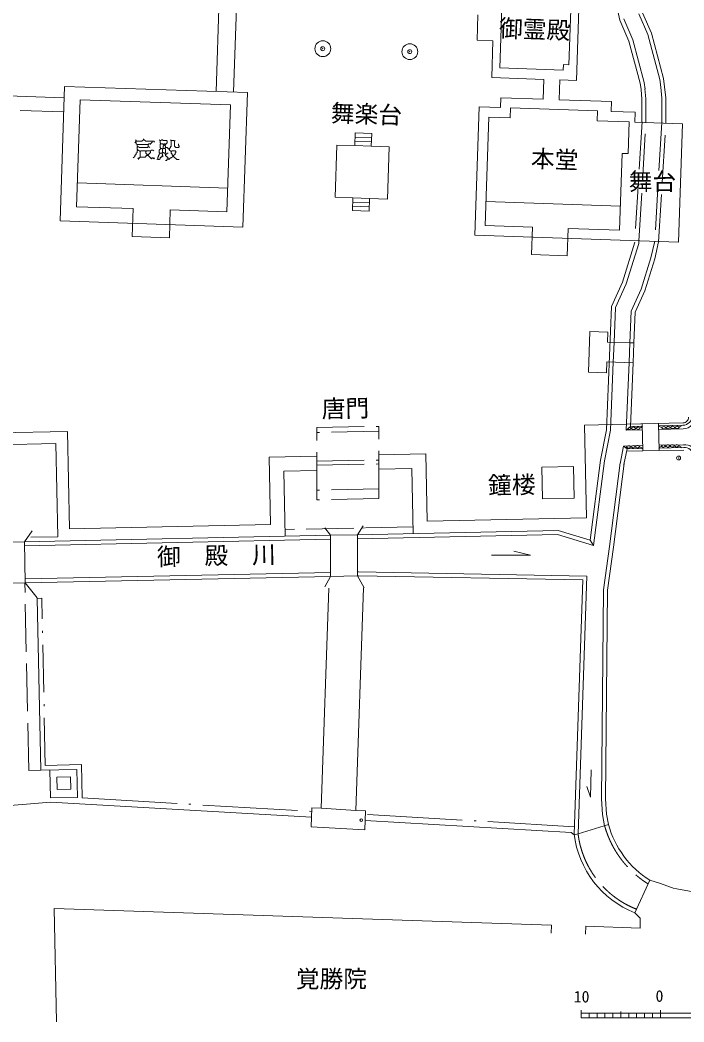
# Model space of a CAD drawing. Units: millimetres, scale not verified, with parts at other scales. Extents: x 12507 to 806206, y 16900 to 560559.
# Drawn here: x 114501 to 198376, y 16900 to 143414 of the extents above; entities that cross this region are included whole.
import ezdxf
from ezdxf.enums import TextEntityAlignment as Align

# ---------------------------------------------------------------- set-up
doc = ezdxf.new("R2010")
doc.units = ezdxf.units.MM
doc.header["$LTSCALE"] = 1000
doc.header["$PDMODE"] = 32
doc.header["$PDSIZE"] = 500
for name, pattern in [('DASHED', [7.5, 6, -1.5]), ('DASHED_DOTTED', [9.25, 6, -1.5, 0.25, -1.5]), ('LONG_DASHED_DOTTED', [15.25, 12, -1.5, 0.25, -1.5])]:
    doc.linetypes.add(name, pattern=pattern)
for name, color, linetype, lineweight in [('0-0通り芯', 7, 'Continuous', 13), ('1-0', 3, 'Continuous', 13), ('1-1', 3, 'Continuous', 13)]:
    doc.layers.add(name, color=color, linetype=linetype, lineweight=lineweight)
doc.styles.add('ＭＳ ゴシック', font='')
doc.styles.get('ＭＳ ゴシック').set_extended_font_data('MS Gothic')

msp = doc.modelspace()

# ---------------------------------------------------------------- linework, layer by layer
at = {"layer": '0-0通り芯'}
for p, q in [((129185, 128102), (128985, 127901)), ((129085, 128303), (129185, 128202)), ((129085, 128001), (129185, 127901)), ((129185, 128202), (129185, 128102)), ((129185, 128102), (129888, 128102)), ((129185, 127901), (129185, 127801)), ((129185, 127801), (129286, 127700)), ((130089, 128303), (129888, 128102)), ((130089, 128403), (130089, 128303)), ((130089, 128303), (130189, 128303)), ((130189, 128303), (130390, 128102)), ((130390, 128102), (131393, 128102)), ((130791, 127801), (130691, 127700)), ((130791, 127801), (130992, 127801)), ((131193, 128001), (130992, 127801)), ((130992, 127801), (130992, 127700)), ((131193, 128102), (131193, 128001)), ((131393, 128102), (131494, 128001)), ((132096, 128303), (132196, 128202)), ((132196, 128202), (132196, 127901)), ((132196, 128202), (132297, 128202)), ((132196, 127901), (132297, 127801)), ((132297, 127801), (132196, 127700)), ((132397, 128303), (132297, 128202)), ((132297, 127801), (132497, 127801)), ((132397, 128303), (132497, 128303)), ((132497, 128303), (132598, 128202)), ((132497, 127801), (132698, 127600)), ((132598, 128202), (132999, 128202)), ((132698, 127801), (132598, 127700)), ((132698, 127801), (132799, 127801)), ((133100, 127901), (132799, 127600)), ((132799, 127801), (132899, 127700)), ((132999, 128202), (133100, 128102)), ((133100, 128102), (133100, 127901)), ((133501, 128303), (133602, 128202)), ((133602, 128202), (133903, 128202)), ((133602, 128202), (133602, 127500)), ((133903, 128202), (134003, 128102)), ((134103, 128202), (134003, 128102)), ((134003, 128102), (134003, 127500)), ((134505, 127801), (134505, 127600)), ((129286, 126697), (129185, 126596)), ((129185, 126596), (129185, 126496)), ((129286, 127700), (130691, 127700)), ((129286, 127700), (129286, 127500)), ((129286, 127500), (129386, 127399)), ((129386, 127399), (129286, 127299)), ((129286, 127299), (129286, 127098)), ((129286, 127098), (129386, 126998)), ((129386, 126998), (129286, 126897)), ((129286, 126897), (129286, 126697)), ((129386, 127399), (129486, 127399)), ((129386, 126998), (129486, 126998)), ((129486, 127399), (129587, 127299)), ((129486, 126998), (129687, 126797)), ((129587, 127299), (130590, 127299)), ((129788, 126897), (129687, 126797)), ((129687, 126797), (129687, 126095)), ((129788, 126897), (130289, 126897)), ((130289, 126897), (130390, 126797)), ((130490, 126897), (130390, 126797)), ((130390, 126797), (130390, 126596)), ((130390, 126596), (130590, 126396)), ((130490, 126897), (130992, 126897)), ((130691, 127399), (130590, 127299)), ((130691, 127700), (130691, 127399)), ((130691, 127399), (130791, 127399)), ((130992, 126697), (130691, 126396)), ((130791, 127399), (130892, 127299)), ((131092, 126998), (130992, 126897)), ((130992, 126897), (130992, 126697)), ((131092, 126998), (131293, 126998)), ((131293, 126998), (131393, 126897)), ((132297, 127199), (132096, 126998)), ((132096, 126998), (132096, 126697)), ((132096, 126697), (132196, 126596)), ((132196, 126596), (132096, 126496)), ((132196, 127700), (132196, 127299)), ((132196, 127299), (132297, 127199)), ((132196, 126596), (132397, 126596)), ((132297, 127199), (132397, 127199)), ((132397, 127199), (132497, 127098)), ((132497, 126697), (132397, 126596)), ((132397, 126596), (132497, 126496)), ((132598, 127199), (132497, 127098)), ((132497, 127098), (132497, 126697)), ((132497, 126697), (132598, 126697)), ((132698, 127600), (132598, 127500)), ((132598, 127500), (132598, 127199)), ((132598, 127199), (132799, 127199)), ((132598, 126697), (132698, 126596)), ((132698, 127600), (132799, 127600)), ((132698, 126596), (132799, 126596)), ((132799, 127600), (132899, 127500)), ((132899, 127299), (132799, 127199)), ((132799, 127199), (132899, 127098)), ((132899, 126697), (132799, 126596)), ((132799, 126596), (132899, 126496)), ((132899, 127500), (132899, 127299)), ((132899, 127299), (133100, 127299)), ((132899, 127098), (132899, 126697)), ((133100, 126596), (132999, 126496)), ((133100, 127299), (133300, 127098)), ((133100, 126596), (133200, 126596)), ((133300, 127098), (133401, 127098)), ((133501, 127299), (133401, 127199)), ((133401, 127199), (133401, 126998)), ((133401, 126998), (133602, 126797)), ((133602, 127500), (133501, 127399)), ((133501, 127399), (133501, 127299)), ((133702, 126897), (133602, 126797)), ((133602, 126797), (133602, 126596)), ((133602, 126596), (133702, 126496)), ((133702, 126897), (134103, 126897)), ((134003, 127500), (134204, 127299)), ((134103, 126897), (134204, 126797)), ((134204, 126697), (134103, 126596)), ((134103, 126596), (134103, 126496)), ((134204, 127299), (134505, 127299)), ((134204, 126797), (134204, 126697)), ((134505, 127600), (134605, 127500)), ((134605, 127399), (134505, 127299)), ((134605, 127500), (134605, 127399)), ((128985, 126195), (128784, 125994)), ((129185, 126496), (128985, 126295)), ((128985, 126295), (128985, 126195)), ((129386, 125994), (129486, 125894)), ((129687, 126095), (129486, 125894)), ((129486, 125894), (129486, 125793)), ((129687, 126095), (130289, 126095)), ((130490, 126295), (130289, 126095)), ((130490, 126295), (130691, 126295)), ((130590, 126396), (130691, 126396)), ((130590, 126396), (130590, 126295)), ((130691, 126396), (130691, 126295)), ((130691, 126295), (131092, 125894)), ((131193, 125994), (131092, 125894)), ((131193, 125994), (131293, 125994)), ((131293, 125994), (131393, 125894)), ((131494, 125994), (131393, 125894)), ((131895, 125894), (131795, 125793)), ((131996, 126195), (131895, 126095)), ((131895, 126095), (131895, 125894)), ((131895, 125894), (131996, 125793)), ((132096, 126396), (131996, 126295)), ((131996, 126295), (131996, 126195)), ((131996, 125793), (132096, 125793)), ((132096, 126496), (132096, 126396)), ((132196, 125894), (132096, 125793)), ((132297, 126095), (132196, 125994)), ((132196, 125994), (132196, 125894)), ((132297, 126095), (132397, 126095)), ((132497, 126295), (132397, 126195)), ((132397, 126195), (132397, 126095)), ((132497, 126496), (132497, 126295)), ((132497, 126295), (132598, 126195)), ((132899, 126496), (132999, 126496)), ((132899, 126496), (132899, 126295)), ((132899, 126295), (132999, 126195)), ((132899, 125693), (132999, 125693)), ((132999, 126195), (133100, 126195)), ((133100, 125793), (132999, 125693)), ((133100, 126195), (133100, 126095)), ((133100, 126095), (133200, 125994)), ((133100, 125894), (133200, 125894)), ((133100, 125894), (133100, 125793)), ((133200, 125994), (133200, 125894)), ((133200, 125894), (133300, 125793)), ((133501, 125994), (133300, 125793)), ((133501, 125994), (133602, 125994)), ((133802, 126195), (133602, 125994)), ((133702, 126496), (133702, 126396)), ((133702, 126396), (133802, 126295)), ((133802, 126295), (133903, 126295)), ((133802, 126295), (133802, 126195)), ((133802, 126195), (133903, 126195)), ((134103, 126496), (133903, 126295)), ((133903, 126295), (133903, 126195)), ((133903, 126195), (134304, 125793)), ((134304, 125793), (134605, 125793))]:
    msp.add_line(p, q, dxfattribs=at)
at = {"layer": '0-0通り芯', "color": 4}
for p, q in [((185391, 17407), (185391, 18407)), ((185391, 18007), (235391, 18007)), ((186391, 17407), (186391, 17988)), ((187391, 17407), (187391, 17988)), ((188391, 17407), (188391, 18004)), ((189391, 17407), (189391, 17988)), ((190391, 17407), (190391, 18214)), ((191391, 17407), (191391, 17972)), ((192391, 17407), (192391, 17988)), ((193391, 17407), (193391, 18004)), ((194391, 17407), (194391, 18020)), ((195391, 17407), (195391, 18407)), ((185391, 17407), (235391, 17407))]:
    msp.add_line(p, q, dxfattribs=at)
at = {"layer": '1-0'}
for p, q in [((189716, 145840), (190290, 143403)), ((193150, 144345), (194267, 141739)), ((190290, 143403), (191426, 140753)), ((191899, 140917), (190766, 143560)), ((192673, 144188), (193793, 141574)), ((194267, 141739), (195805, 136024)), ((191426, 140753), (192854, 135445)), ((193346, 135541), (191899, 140917)), ((193793, 141574), (195314, 135927)), ((192953, 134655), (192854, 135445)), ((193346, 135541), (193454, 134683)), ((195314, 135927), (195438, 134931)), ((195805, 136024), (195935, 134987)), ((192953, 134655), (193071, 133441)), ((193571, 133465), (193447, 134738)), ((195438, 134931), (195571, 133562)), ((195935, 134987), (196071, 133586)), ((193071, 133441), (193071, 130500)), ((193571, 130474), (193571, 133465)), ((195571, 133562), (195571, 130415)), ((196071, 130400), (196071, 133586)), ((197668, 115385), (198176, 130326)), ((142644, 117258), (119557, 118044)), ((171957, 116260), (197668, 115385)), ((190606, 110299), (192185, 115352)), ((191074, 110123), (192662, 115203)), ((192662, 115203), (192683, 115554)), ((194682, 115486), (194193, 113399)), ((194676, 113267), (195179, 115414)), ((194193, 113399), (192949, 109416)), ((193417, 109239), (194676, 113267)), ((190606, 110299), (189240, 107227)), ((191074, 110123), (189736, 107111)), ((191718, 106647), (192949, 109416)), ((192214, 106531), (193417, 109239)), ((189240, 107227), (188592, 91675)), ((189736, 107111), (189552, 102702)), ((191552, 102644), (191718, 106647)), ((192052, 102634), (192214, 106531)), ((189449, 100226), (189090, 91617)), ((191093, 91635), (191448, 100165)), ((185813, 92277), (198255, 92546)), ((193162, 89006), (193088, 92434)), ((195152, 92479), (195226, 89051)), ((185813, 92277), (186061, 80544)), ((188592, 91675), (187850, 87838)), ((188344, 87759), (189090, 91617)), ((191093, 91635), (193105, 91678)), ((195169, 91723), (198275, 91790)), ((165760, 88634), (165940, 80120)), ((190742, 89627), (190307, 87379)), ((190742, 89627), (193147, 89678)), ((191181, 89263), (190798, 87284)), ((193162, 89006), (191116, 88962)), ((193160, 89006), (195227, 89050)), ((195210, 89723), (195211, 89723)), ((195211, 89723), (198316, 89790)), ((198376, 89118), (195227, 89050)), ((146150, 79703), (145970, 88217)), ((186541, 77728), (187850, 87838)), ((186961, 77079), (188344, 87759)), ((188958, 76922), (190327, 87502)), ((189454, 76857), (190823, 87438)), ((184428, 87023), (180429, 86938)), ((180513, 82939), (180429, 86938)), ((184512, 83023), (184428, 87023)), ((184512, 83023), (180513, 82939)), ((186061, 80544), (165940, 80120)), ((120767, 79168), (146150, 79703)), ((157064, 78421), (182465, 78956)), ((115033, 77535), (153713, 78351)), ((153713, 78351), (153770, 78352)), ((153770, 78352), (153732, 78351)), ((178980, 75860), (176875, 76363)), ((188958, 76922), (188219, 71454)), ((188719, 71418), (189454, 76857)), ((174054, 75853), (178980, 75860)), ((185590, 72716), (184497, 40630)), ((186107, 73207), (184999, 40658)), ((185733, 72940), (185725, 72941)), ((188219, 71454), (187970, 45067)), ((188470, 45080), (188719, 71418)), ((186639, 48721), (186565, 45290)), ((119165, 47820), (120875, 47856)), ((119198, 46247), (119165, 47820)), ((120875, 47856), (120908, 46283)), ((120908, 46283), (119198, 46247)), ((186565, 45290), (186099, 46624)), ((187970, 45067), (188095, 43076)), ((188592, 43136), (188470, 45080)), ((188095, 43076), (188348, 41684)), ((188592, 43136), (188829, 41832)), ((151252, 42750), (151293, 42748)), ((184999, 40658), (188829, 41832)), ((184513, 40509), (184112, 40835)), ((184513, 40509), (184999, 40658)), ((192163, 30688), (194064, 34788)), ((193863, 34331), (193851, 34328)), ((195419, 34382), (194064, 34788)), ((197137, 33768), (195394, 34390)), ((199334, 33373), (197218, 33746)), ((181626, 29137), (118807, 31244)), ((192163, 30688), (192824, 30007)), ((181626, 29137), (181592, 28126)), ((192824, 30007), (192824, 28762)), ((185975, 28992), (185941, 27980)), ((185975, 28995), (185976, 29014)), ((185975, 28992), (192824, 28762))]:
    msp.add_line(p, q, dxfattribs=at)
at = {"layer": '1-0', "linetype": 'DASHED'}
for p, q in [((193076, 130563), (192183, 115571)), ((192683, 115554), (193571, 130474)), ((195571, 130415), (194682, 115486)), ((195179, 115414), (196071, 130400))]:
    msp.add_line(p, q, dxfattribs=at)
at = {"layer": '1-0', "color": 2}
for p, q in [((186481, 104068), (186307, 98962)), ((188751, 103991), (186481, 104068)), ((188709, 102748), (188751, 103991)), ((191552, 102651), (188709, 102748)), ((192052, 102634), (191552, 102651)), ((191947, 100132), (192052, 102634)), ((188624, 100250), (188577, 98885)), ((188624, 100250), (191948, 100137)), ((191613, 92103), (191947, 100132)), ((188577, 98885), (186307, 98962)), ((191093, 91635), (191613, 92103)), ((191613, 92103), (193095, 92134)), ((195159, 92179), (198281, 92246)), ((190742, 89627), (191181, 89263)), ((191181, 89263), (193155, 89306)), ((195219, 89350), (198359, 89418))]:
    msp.add_line(p, q, dxfattribs=at)
at = {"layer": '1-0', "color": 2, "linetype": 'DASHED'}
for p, q in [((189552, 102702), (189449, 100226)), ((191448, 100165), (191552, 102644))]:
    msp.add_line(p, q, dxfattribs=at)
at = {"layer": '1-0', "color": 4, "linetype": 'DASHED'}
for p, q in [((111769, 77467), (115033, 77535)), ((153732, 78351), (157064, 78421))]:
    msp.add_line(p, q, dxfattribs=at)
at = {"layer": '1-0', "linetype": 'LONG_DASHED_DOTTED'}
for p, q in [((122357, 45181), (151689, 43472)), ((158386, 43081), (184516, 41558))]:
    msp.add_line(p, q, dxfattribs=at)
at = {"layer": '1-0', "color": 4}
msp.add_circle((157598, 42381), 150, dxfattribs=at)
at = {"layer": '1-0'}
for centre, radius, start, end in [((198181, 93512), 1270, 273.02315, 354.03766), ((198259, 93232), 686, 269.71775, 2.40107), ((198181, 93512), 1725, 273.02315, 356.77611), ((198477, 88336), 1464, 4.56189, 96.32107), ((198477, 88336), 1089, 4.56189, 96.32107), ((200576, 45095), 12192, 195.52686, 237.71624), ((196676, 42093), 12265, 186.8491, 248.40961)]:
    msp.add_arc(centre, radius, start, end, dxfattribs=at)
at = {"layer": '1-0', "color": 4}
for centre, start, end in [((191442, 91999), 226.37479, 341.76149), ((191722, 92205), 222.49863, 341.76149), ((192007, 92011), 200.70391, 341.76149), ((192287, 92217), 200.70391, 341.76149), ((192572, 92023), 200.70391, 341.76149), ((192852, 92229), 200.70391, 341.76149), ((195527, 92287), 200.70835, 341.76595), ((195811, 92093), 200.70835, 341.76595), ((196092, 92299), 200.70835, 341.76595), ((196376, 92105), 200.70835, 341.76595), ((196657, 92311), 200.70835, 341.76595), ((196941, 92118), 200.70835, 341.76595), ((197222, 92324), 200.70835, 341.76595), ((197506, 92130), 200.70835, 341.76595), ((197786, 92336), 200.70835, 341.76595), ((191110, 89162), 20.70824, 118.29291), ((191390, 89368), 20.70824, 161.76583), ((191675, 89174), 20.70824, 161.76583), ((191955, 89380), 20.70824, 161.76583), ((192239, 89186), 20.70824, 161.76583), ((192520, 89392), 20.70824, 161.76583), ((192804, 89198), 20.70824, 161.76583), ((195506, 89256), 20.70833, 161.76591), ((195786, 89463), 20.70833, 161.76591), ((196071, 89269), 20.70833, 161.76591), ((196351, 89475), 20.70833, 161.76591), ((196636, 89281), 20.70833, 161.76591), ((196916, 89487), 20.70833, 161.76591), ((197200, 89293), 20.70833, 161.76591), ((197481, 89499), 20.70833, 161.76591), ((197765, 89305), 20.70833, 161.76591)]:
    msp.add_arc(centre, 300, start, end, dxfattribs=at)
at = {"layer": '1-0', "linetype": 'DASHED'}
for centre, radius, start, end in [((196676, 42093), 11765, 187.00778, 248.54949), ((200576, 45095), 12695, 195.52686, 238.01138)]:
    msp.add_arc(centre, radius, start, end, dxfattribs=at)
at = {"layer": '1-1'}
for p, q in [((139883, 152281), (139273, 134382)), ((142010, 150108), (141472, 134308)), ((185205, 148276), (184779, 135783)), ((175127, 137364), (175468, 147359)), ((183846, 137766), (184122, 145862)), ((172245, 140865), (172354, 144063)), ((172245, 140865), (174244, 140797)), ((174244, 140797), (174086, 136149)), ((183123, 137091), (175127, 137364)), ((183147, 137790), (183123, 137091)), ((183846, 137766), (183147, 137790)), ((174086, 136149), (180682, 135923)), ((180597, 133425), (180682, 135923)), ((182596, 133357), (182681, 135855)), ((182681, 135855), (184779, 135783)), ((119557, 118044), (120136, 135034)), ((143222, 134248), (120136, 135034)), ((143222, 134248), (142644, 117258)), ((108854, 133992), (120059, 133611)), ((122104, 133337), (121645, 119845)), ((141093, 132690), (122104, 133337)), ((175249, 133608), (175206, 132359)), ((180597, 133425), (175249, 133608)), ((182596, 133357), (189221, 133129)), ((189179, 131883), (189221, 133129)), ((114513, 131998), (120030, 131810)), ((140634, 119198), (141093, 132691)), ((141093, 132690), (140634, 119198)), ((171957, 116260), (172508, 132451)), ((175206, 132359), (172508, 132451)), ((176413, 131067), (176456, 132316)), ((187449, 131942), (176456, 132316)), ((187449, 131942), (187407, 130693)), ((189179, 131883), (192226, 131779)), ((191947, 131792), (191947, 131789)), ((192183, 130530), (192226, 131779)), ((173715, 131159), (173248, 117467)), ((176413, 131067), (173715, 131159)), ((187407, 130693), (191450, 130555)), ((191314, 126557), (191450, 130555)), ((192183, 130530), (198176, 130326)), ((156782, 127558), (156837, 129157)), ((158935, 129085), (156837, 129157)), ((158881, 127486), (158935, 129085)), ((158917, 128552), (156818, 128624)), ((158899, 128019), (156831, 128090)), ((154309, 121038), (154533, 127634)), ((156782, 127558), (154533, 127634)), ((156782, 127558), (158881, 127486)), ((161130, 127410), (158881, 127486)), ((160905, 120814), (161130, 127410)), ((190239, 116888), (190569, 126583)), ((191314, 126557), (190569, 126583)), ((140736, 122196), (121747, 122843)), ((156558, 120962), (154309, 121038)), ((156558, 120972), (156503, 119362)), ((156539, 120429), (158638, 120357)), ((156558, 120962), (156558, 120972)), ((156558, 120972), (158656, 120890)), ((158656, 120890), (158602, 119291)), ((160905, 120814), (158656, 120890)), ((173352, 120499), (190342, 119921)), ((128791, 119601), (121645, 119845)), ((128791, 119601), (128670, 116067)), ((133488, 119441), (133368, 115907)), ((140634, 119198), (133488, 119441)), ((158602, 119291), (156503, 119362)), ((156521, 119896), (158620, 119824)), ((179245, 117263), (173248, 117467)), ((179245, 117263), (179128, 113814)), ((183625, 113661), (183742, 117109)), ((183742, 117109), (190239, 116888)), ((133368, 115907), (128670, 116067)), ((183625, 113661), (179128, 113814)), ((165760, 88634), (159854, 88510)), ((151999, 88344), (145970, 88217)), ((151992, 86544), (147808, 86455)), ((147808, 86455), (147981, 78235)), ((163999, 86797), (159843, 86709)), ((163999, 86797), (164172, 78571)), ((153722, 78351), (152995, 79295)), ((157122, 78422), (157849, 79544)), ((157620, 79271), (157999, 79294)), ((182465, 78956), (186541, 77728)), ((153722, 73160), (153722, 78351)), ((157122, 73231), (157122, 78408)), ((153722, 73160), (152995, 71827)), ((157122, 73231), (157974, 71703)), ((157241, 73234), (185590, 72716)), ((118807, 31244), (119109, 16900))]:
    msp.add_line(p, q, dxfattribs=at)
at = {"layer": '1-1', "color": 2}
for p, q in [((120508, 91470), (96682, 90968)), ((120508, 91470), (120767, 79168)), ((119039, 89939), (96707, 89468)), ((119287, 78175), (119039, 89939)), ((157126, 77922), (182396, 78455)), ((182396, 78455), (186961, 77079)), ((115055, 77036), (153717, 77851)), ((119287, 78175), (115885, 78104)), ((186541, 77728), (186961, 77079)), ((115159, 72847), (153723, 73660)), ((157113, 73731), (157240, 73734)), ((157240, 73734), (186107, 73207)), ((153725, 73160), (115156, 72347)), ((157241, 73234), (157091, 73231)), ((117251, 70394), (116651, 70381)), ((117109, 48683), (116651, 70381)), ((117696, 49295), (122269, 49391)), ((122357, 45181), (122269, 49391)), ((115609, 48651), (117109, 48683)), ((117109, 48683), (121681, 48779)), ((121755, 45262), (121681, 48779))]:
    msp.add_line(p, q, dxfattribs=at)
at = {"layer": '1-1', "color": 2, "linetype": 'DASHED'}
for p, q in [((151995, 91945), (159845, 92110)), ((159848, 91510), (152003, 91345)), ((159846, 84209), (151992, 84043)), ((159845, 83008), (151995, 82843)), ((115609, 48651), (115110, 72338))]:
    msp.add_line(p, q, dxfattribs=at)
at = {"layer": '1-1', "linetype": 'DASHED'}
for p, q in [((151995, 82843), (151995, 91945)), ((159845, 83008), (159845, 92110)), ((151995, 87694), (159845, 87859)), ((151995, 87194), (159845, 87359)), ((164154, 79426), (147961, 79085)), ((118345, 45190), (118271, 48707)), ((118345, 45190), (121755, 45262))]:
    msp.add_line(p, q, dxfattribs=at)
at = {"layer": '1-1', "color": 6}
for p, q in [((115050, 77534), (116020, 78934)), ((115050, 77534), (115159, 72362)), ((115159, 72362), (116651, 70458)), ((152546, 43877), (153492, 71684)), ((156940, 43621), (157896, 71724)), ((118340, 44669), (76298, 41196)), ((118340, 44669), (151314, 42747)), ((151266, 41547), (151348, 43947)), ((151348, 43947), (152546, 43877)), ((152546, 43877), (156940, 43621)), ((158138, 43551), (156940, 43621)), ((158138, 43551), (158056, 41152)), ((158097, 42351), (184112, 40835)), ((158056, 41152), (151266, 41547))]:
    msp.add_line(p, q, dxfattribs=at)
at = {"layer": '1-1', "color": 4, "linetype": 'DASHED'}
for p, q in [((115156, 72347), (111876, 72278)), ((157091, 73231), (153725, 73160))]:
    msp.add_line(p, q, dxfattribs=at)
at = {"layer": '1-1', "color": 2, "linetype": 'DASHED_DOTTED'}
msp.add_line((117696, 49295), (117251, 70394), dxfattribs=at)
at = {"layer": '1-1'}
for centre in [(152746, 139794), (163740, 139419)]:
    msp.add_circle(centre, 1000, dxfattribs=at)
at = {"layer": '1-1', "color": 2}
for p in [(152746, 139794), (163740, 139419), (197697, 88110)]:
    msp.add_point(p, dxfattribs=at)

# ---------------------------------------------------------------- texts
at = {"layer": '0-0通り芯', "style": 'ＭＳ ゴシック'}
for s, p in [('10', (184445, 18919)), ('0', (194783, 19006))]:
    msp.add_text(s, height=1466, dxfattribs=at).set_placement(p, align=Align.BOTTOM_LEFT)
at = {"layer": '1-1', "style": 'ＭＳ ゴシック'}
for s, rotation, p in [('御霊殿', 357.997, (174956, 140650)), ('舞楽台', 358.05, (153717, 129936)), ('本堂', 357.676, (178977, 124192)), ('唐門', 1.207, (152644, 92554)), ('鐘楼', 1.207, (173655, 82897)), ('御\u3000殿\u3000川', 1.207, (131845, 73877))]:
    msp.add_text(s, height=2199, rotation=rotation, dxfattribs=at).set_placement(p, align=Align.BOTTOM_LEFT)
for s, p in [('舞台', (191398, 121273)), ('覚勝院', (149335, 20588))]:
    msp.add_text(s, height=2199, dxfattribs=at).set_placement(p, align=Align.BOTTOM_LEFT)

doc.saveas('drawing.dxf')
